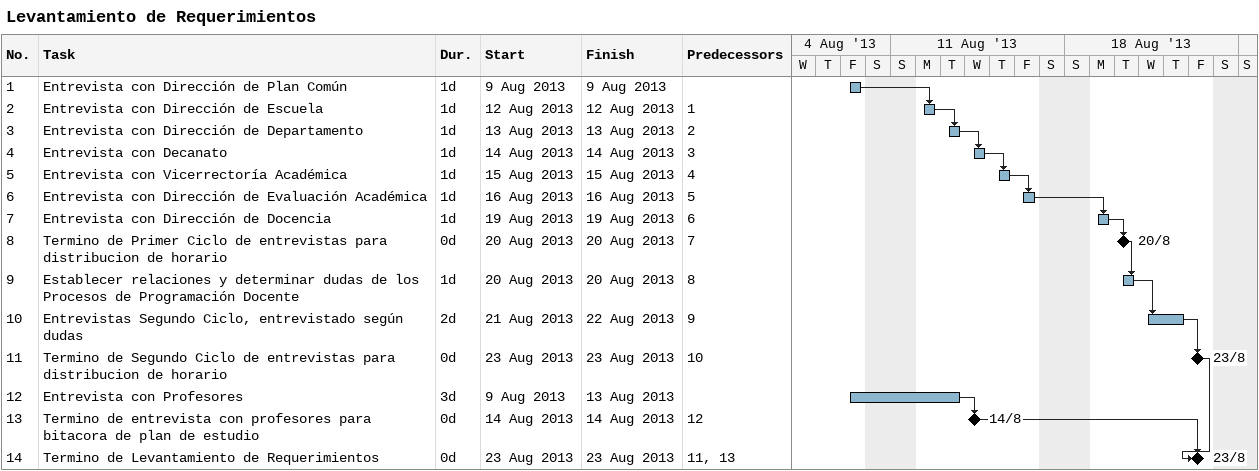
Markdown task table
Levantamiento de Requerimientos

| ID | Task | Duration | Start | Finish | Predecessors |
|---|---|---|---|---|---|
| 1 | Entrevista con Dirección de Plan Común | 1d | 2013-08-09 | 2013-08-09 |  |
| 2 | Entrevista con Dirección de Escuela | 1d | 2013-08-12 | 2013-08-12 | 1 |
| 3 | Entrevista con Dirección de Departamento | 1d | 2013-08-13 | 2013-08-13 | 2 |
| 4 | Entrevista con Decanato | 1d | 2013-08-14 | 2013-08-14 | 3 |
| 5 | Entrevista con Vicerrectoría Académica | 1d | 2013-08-15 | 2013-08-15 | 4 |
| 6 | Entrevista con Dirección de Evaluación Académica | 1d | 2013-08-16 | 2013-08-16 | 5 |
| 7 | Entrevista con Dirección de Docencia | 1d | 2013-08-19 | 2013-08-19 | 6 |
| 8 | Termino de Primer Ciclo de entrevistas para distribucion de horario | 0d | 2013-08-20 | 2013-08-20 | 7 |
| 9 | Establecer relaciones y determinar dudas de los Procesos de Programación Docente | 1d | 2013-08-20 | 2013-08-20 | 8 |
| 10 | Entrevistas Segundo Ciclo, entrevistado según dudas | 2d | 2013-08-21 | 2013-08-22 | 9 |
| 11 | Termino de Segundo Ciclo de entrevistas para distribucion de horario | 0d | 2013-08-23 | 2013-08-23 | 10 |
| 12 | Entrevista con Profesores | 3d | 2013-08-09 | 2013-08-13 |  |
| 13 | Termino de entrevista con profesores para bitacora de plan de estudio | 0d | 2013-08-14 | 2013-08-14 | 12 |
| 14 | Termino de Levantamiento de Requerimientos | 0d | 2013-08-23 | 2013-08-23 | 11, 13 |
